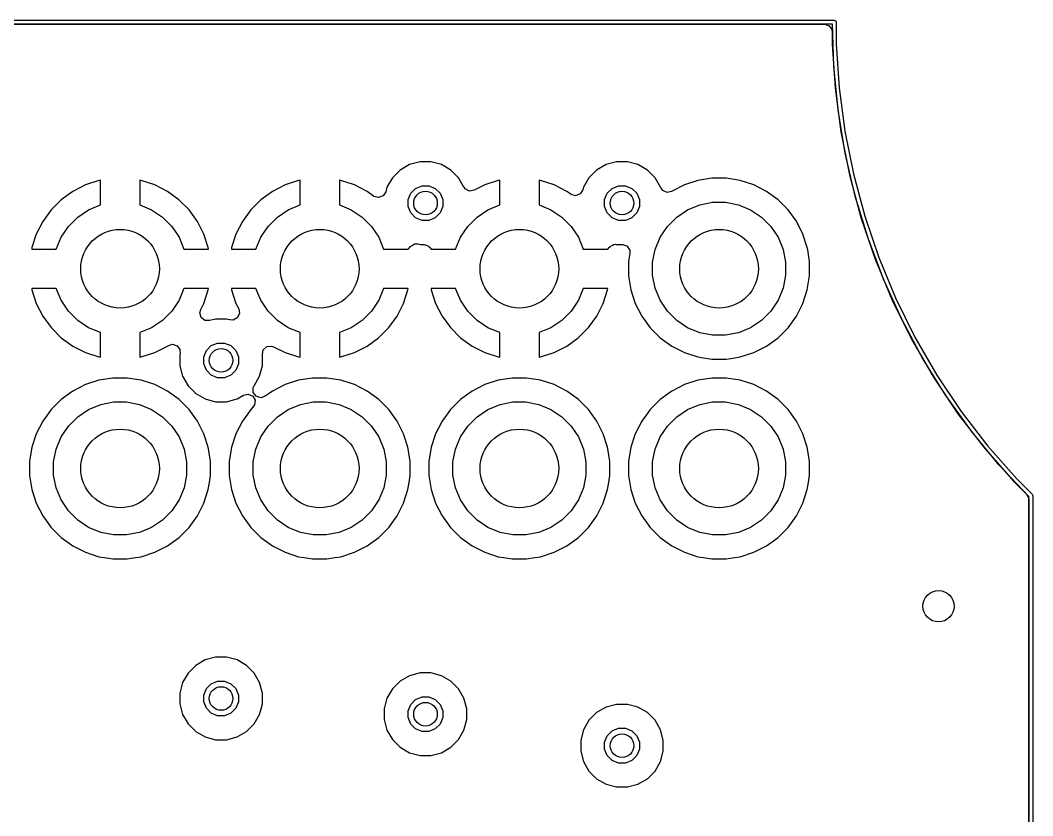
# Model space of a CAD drawing. Extents: x 89 to 178, y -115 to -57.
# Drawn here: x 159.14 to 172.03, y -67.09 to -56.97 of the extents above; entities that cross this region are included whole.
import ezdxf

# ---------------------------------------------------------------- set-up
doc = ezdxf.new("R2010")
doc.units = 0
doc.layers.add('BLACK', color=7, linetype='CONTINUOUS')

msp = doc.modelspace()

# ---------------------------------------------------------------- linework, layer by layer
at = {"layer": 'BLACK', "linetype": 'CONTINUOUS'}
for p, q in [((97.5, -56.975), (169.5, -56.975)), ((169.47582, -57.025), (97.524182, -57.025)), ((139.499, -57.0255), (169.375509, -57.0255)), ((169.375509, -57.0255), (169.4337, -57.044407)), ((169.4337, -57.044407), (169.469664, -57.093907)), ((169.493334, -57.558799), (169.47582, -57.025)), ((169.5, -56.975), (169.506153, -56.976224)), ((169.506153, -56.976224), (169.507725, -56.976224)), ((169.507725, -56.976224), (169.508317, -56.976654)), ((169.508317, -56.976654), (169.509567, -56.976903)), ((169.509567, -56.976903), (169.511976, -56.979312)), ((169.511976, -56.979312), (169.520225, -56.985305)), ((169.520225, -56.985305), (169.52131, -56.988646)), ((169.52131, -56.988646), (169.523097, -56.990433)), ((169.523097, -56.990433), (169.523097, -56.994143)), ((169.523097, -56.994143), (169.525, -57)), ((169.525, -57), (169.52502, -57.278059)), ((169.469664, -57.093907), (169.474509, -57.124493)), ((169.474509, -57.124493), (169.474519, -57.279709)), ((169.474519, -57.279709), (169.511189, -57.837947)), ((169.52502, -57.278059), (169.561473, -57.832981)), ((169.548257, -58.115194), (169.493334, -57.558799)), ((169.511189, -57.837947), (169.584369, -58.392555)), ((169.561473, -57.832981), (169.634221, -58.384321)), ((169.639532, -58.666793), (169.548257, -58.115194)), ((169.584369, -58.392555), (169.584375, -58.392593)), ((169.584375, -58.392593), (169.693748, -58.941193)), ((169.634221, -58.384321), (169.742952, -58.929706)), ((169.766767, -59.211223), (169.639532, -58.666793)), ((164.097164, -58.810314), (163.977335, -58.879497)), ((164.230817, -58.774502), (164.097164, -58.810314)), ((164.369183, -58.774502), (164.230817, -58.774502)), ((164.502836, -58.810314), (164.369183, -58.774502)), ((164.622665, -58.879497), (164.502836, -58.810314)), ((166.597164, -58.810314), (166.477335, -58.879497)), ((166.730817, -58.774502), (166.597164, -58.810314)), ((166.869183, -58.774502), (166.730817, -58.774502)), ((167.002836, -58.810314), (166.869183, -58.774502)), ((167.122665, -58.879497), (167.002836, -58.810314)), ((163.879495, -58.977337), (163.81031, -59.097169)), ((163.977335, -58.879497), (163.879495, -58.977337)), ((164.720505, -58.977337), (164.622665, -58.879497)), ((164.789688, -59.097166), (164.720505, -58.977337)), ((166.379495, -58.977337), (166.31031, -59.097169)), ((166.477335, -58.879497), (166.379495, -58.977337)), ((167.220505, -58.977337), (167.122665, -58.879497)), ((167.289688, -59.097166), (167.220505, -58.977337)), ((167.944451, -58.9845), (167.765593, -59.012828)), ((167.944454, -58.9845), (167.944451, -58.9845)), ((168.125546, -58.9845), (167.944454, -58.9845)), ((168.125549, -58.9845), (168.125546, -58.9845)), ((168.304406, -59.012828), (168.125549, -58.9845)), ((169.693748, -58.941193), (169.838856, -59.481488)), ((169.742952, -58.929706), (169.887199, -59.466791)), ((159.973559, -59.06925), (159.812269, -59.151431)), ((160.145707, -59.013317), (159.973559, -59.06925)), ((160.164999, -59.010261), (160.145707, -59.013317)), ((160.165, -59.010261), (160.164999, -59.010261)), ((160.165, -59.32295), (160.165, -59.010261)), ((160.684292, -59.013317), (160.665, -59.010261)), ((160.665, -59.010261), (160.665, -59.32295)), ((160.85644, -59.06925), (160.684292, -59.013317)), ((161.01773, -59.151431), (160.85644, -59.06925)), ((162.513559, -59.06925), (162.352269, -59.151431)), ((162.685707, -59.013317), (162.513559, -59.06925)), ((162.704999, -59.010261), (162.685707, -59.013317)), ((162.705, -59.010261), (162.704999, -59.010261)), ((162.705, -59.32295), (162.705, -59.010261)), ((163.224292, -59.013317), (163.205, -59.010261)), ((163.205, -59.010261), (163.205, -59.32295)), ((163.39644, -59.06925), (163.224292, -59.013317)), ((163.55773, -59.151431), (163.39644, -59.06925)), ((163.81031, -59.097169), (163.794263, -59.157059)), ((164.112919, -59.174999), (164.174997, -59.112921)), ((164.174997, -59.112921), (164.256105, -59.079325)), ((164.256105, -59.079325), (164.343895, -59.079325)), ((164.343895, -59.079325), (164.425003, -59.112921)), ((164.425003, -59.112921), (164.487081, -59.174999)), ((164.789688, -59.097167), (164.789688, -59.097166)), ((164.790239, -59.098122), (164.789688, -59.097167)), ((164.805972, -59.118625), (164.790239, -59.098122)), ((164.860488, -59.146403), (164.805972, -59.118625)), ((165.053556, -59.069251), (164.92092, -59.136832)), ((165.225707, -59.013317), (165.053556, -59.069251)), ((165.244999, -59.010261), (165.225707, -59.013317)), ((165.245, -59.010261), (165.244999, -59.010261)), ((165.245, -59.32295), (165.245, -59.010261)), ((165.764292, -59.013317), (165.745, -59.010261)), ((165.745, -59.010261), (165.745, -59.32295)), ((165.93644, -59.06925), (165.764292, -59.013317)), ((166.09773, -59.151431), (165.93644, -59.06925)), ((166.31031, -59.097169), (166.300781, -59.132733)), ((166.612919, -59.174999), (166.674997, -59.112921)), ((166.674997, -59.112921), (166.756105, -59.079325)), ((166.756105, -59.079325), (166.843895, -59.079325)), ((166.843895, -59.079325), (166.925003, -59.112921)), ((166.925003, -59.112921), (166.987081, -59.174999)), ((167.289688, -59.097167), (167.289688, -59.097166)), ((167.291924, -59.102566), (167.289688, -59.097167)), ((167.318928, -59.139822), (167.291924, -59.102566)), ((167.593362, -59.068788), (167.42854, -59.15277)), ((167.765593, -59.012828), (167.593362, -59.068788)), ((168.476637, -59.068788), (168.304406, -59.012828)), ((168.637991, -59.151002), (168.476637, -59.068788)), ((159.812265, -59.151433), (159.66583, -59.257824)), ((159.812269, -59.151431), (159.812265, -59.151433)), ((161.017734, -59.151433), (161.01773, -59.151431)), ((161.164169, -59.257824), (161.017734, -59.151433)), ((162.352265, -59.151433), (162.20583, -59.257824)), ((162.352269, -59.151431), (162.352265, -59.151433)), ((163.557734, -59.151433), (163.55773, -59.151431)), ((163.640447, -59.211528), (163.557734, -59.151433)), ((163.644717, -59.214463), (163.640447, -59.211528)), ((163.703818, -59.230299), (163.644717, -59.214463)), ((163.760939, -59.208373), (163.703818, -59.230299)), ((163.794263, -59.157059), (163.760939, -59.208373)), ((164.079323, -59.256107), (164.112919, -59.174999)), ((164.487081, -59.174999), (164.520677, -59.256107)), ((164.92092, -59.136832), (164.860488, -59.146403)), ((166.097734, -59.151433), (166.09773, -59.151431)), ((166.146965, -59.187202), (166.097734, -59.151433)), ((166.151235, -59.190137), (166.146965, -59.187202)), ((166.210335, -59.205973), (166.151235, -59.190137)), ((166.267457, -59.184047), (166.210335, -59.205973)), ((166.300781, -59.132733), (166.267457, -59.184047)), ((166.579323, -59.256107), (166.612919, -59.174999)), ((166.987081, -59.174999), (167.020677, -59.256107)), ((167.375404, -59.163362), (167.318928, -59.139822)), ((167.427612, -59.15095), (167.375404, -59.163362)), ((167.42854, -59.15277), (167.427612, -59.15095)), ((168.637993, -59.151003), (168.637991, -59.151002)), ((168.637994, -59.151004), (168.637993, -59.151003)), ((168.784501, -59.257447), (168.637994, -59.151004)), ((169.929416, -59.746141), (169.766767, -59.211223)), ((159.66583, -59.257824), (159.537824, -59.38583)), ((160.014313, -59.385367), (160.165, -59.32295)), ((160.665, -59.32295), (160.815687, -59.385367)), ((161.292175, -59.38583), (161.164169, -59.257824)), ((162.20583, -59.257824), (162.077824, -59.38583)), ((162.554313, -59.385367), (162.705, -59.32295)), ((163.205, -59.32295), (163.355687, -59.385367)), ((164.079323, -59.343897), (164.079323, -59.256107)), ((164.112919, -59.425005), (164.079323, -59.343897)), ((164.520677, -59.343897), (164.487081, -59.425005)), ((164.520677, -59.256107), (164.520677, -59.343897)), ((165.094313, -59.385367), (165.245, -59.32295)), ((165.745, -59.32295), (165.895687, -59.385367)), ((166.579323, -59.343897), (166.579323, -59.256107)), ((166.612919, -59.425005), (166.579323, -59.343897)), ((167.020677, -59.343897), (166.987081, -59.425005)), ((167.020677, -59.256107), (167.020677, -59.343897)), ((167.634313, -59.385367), (167.788258, -59.321601)), ((167.788258, -59.321601), (167.951685, -59.289093)), ((167.951685, -59.289093), (168.118315, -59.289093)), ((168.118315, -59.289093), (168.281742, -59.321601)), ((168.281742, -59.321601), (168.435687, -59.385367)), ((168.912553, -59.385499), (168.784501, -59.257447)), ((159.537824, -59.38583), (159.431433, -59.532265)), ((159.757941, -59.595766), (159.875766, -59.477941)), ((159.875766, -59.477941), (160.014313, -59.385367)), ((160.815687, -59.385367), (160.954234, -59.477941)), ((160.954234, -59.477941), (161.072059, -59.595766)), ((161.398566, -59.532265), (161.292175, -59.38583)), ((162.077824, -59.38583), (161.971433, -59.532265)), ((162.297941, -59.595766), (162.415766, -59.477941)), ((162.415766, -59.477941), (162.554313, -59.385367)), ((163.355687, -59.385367), (163.494234, -59.477941)), ((163.494234, -59.477941), (163.612059, -59.595766)), ((164.174997, -59.487083), (164.112919, -59.425005)), ((164.256105, -59.520679), (164.174997, -59.487083)), ((164.425003, -59.487083), (164.343895, -59.520679)), ((164.487081, -59.425005), (164.425003, -59.487083)), ((164.837941, -59.595766), (164.955766, -59.477941)), ((164.955766, -59.477941), (165.094313, -59.385367)), ((165.895687, -59.385367), (166.034234, -59.477941)), ((166.034234, -59.477941), (166.152059, -59.595766)), ((166.674997, -59.487083), (166.612919, -59.425005)), ((166.756105, -59.520679), (166.674997, -59.487083)), ((166.925003, -59.487083), (166.843895, -59.520679)), ((166.987081, -59.425005), (166.925003, -59.487083)), ((167.377941, -59.595766), (167.495766, -59.477941)), ((167.495766, -59.477941), (167.634313, -59.385367)), ((168.435687, -59.385367), (168.574234, -59.477941)), ((168.574234, -59.477941), (168.692059, -59.595766)), ((169.018996, -59.532006), (168.912553, -59.385499)), ((169.838856, -59.481488), (170.019065, -60.011099)), ((169.887199, -59.466791), (170.06634, -59.993266)), ((159.431431, -59.532269), (159.34925, -59.693559)), ((159.431433, -59.532265), (159.431431, -59.532269)), ((159.665367, -59.734313), (159.757941, -59.595766)), ((161.072059, -59.595766), (161.164633, -59.734313)), ((161.398568, -59.532269), (161.398566, -59.532265)), ((161.480749, -59.693559), (161.398568, -59.532269)), ((161.971431, -59.532269), (161.88925, -59.693559)), ((161.971433, -59.532265), (161.971431, -59.532269)), ((162.205367, -59.734313), (162.297941, -59.595766)), ((163.612059, -59.595766), (163.704633, -59.734313)), ((164.343895, -59.520679), (164.256105, -59.520679)), ((164.745367, -59.734313), (164.837941, -59.595766)), ((166.152059, -59.595766), (166.244633, -59.734313)), ((166.843895, -59.520679), (166.756105, -59.520679)), ((167.285367, -59.734313), (167.377941, -59.595766)), ((168.692059, -59.595766), (168.784633, -59.734313)), ((169.101211, -59.693361), (169.018996, -59.532006)), ((159.34925, -59.693559), (159.293317, -59.865707)), ((159.602951, -59.885), (159.665367, -59.734313)), ((161.164633, -59.734313), (161.227049, -59.885)), ((161.536682, -59.865707), (161.480749, -59.693559)), ((161.88925, -59.693559), (161.833317, -59.865707)), ((162.142951, -59.885), (162.205367, -59.734313)), ((163.704633, -59.734313), (163.767049, -59.885)), ((164.682951, -59.885), (164.745367, -59.734313)), ((166.244633, -59.734313), (166.307049, -59.885)), ((167.221601, -59.888258), (167.285367, -59.734313)), ((168.784633, -59.734313), (168.848399, -59.888258)), ((169.157171, -59.865591), (169.101211, -59.693361)), ((170.126777, -60.269248), (169.929416, -59.746141)), ((159.293317, -59.865707), (159.290261, -59.884999)), ((159.290261, -59.884999), (159.290261, -59.885)), ((159.290261, -59.885), (159.602951, -59.885)), ((161.227049, -59.885), (161.539739, -59.885)), ((161.539738, -59.884999), (161.536682, -59.865707)), ((161.539739, -59.885), (161.539738, -59.884999)), ((161.833317, -59.865707), (161.830261, -59.884999)), ((161.830261, -59.884999), (161.830261, -59.885)), ((161.830261, -59.885), (162.142951, -59.885)), ((163.767049, -59.885), (164.079739, -59.885)), ((164.079739, -59.885), (164.108658, -59.851139)), ((164.108658, -59.851139), (164.160826, -59.819169)), ((164.160826, -59.819169), (164.193879, -59.816933)), ((164.193879, -59.816933), (164.201832, -59.817735)), ((164.201832, -59.817735), (164.230817, -59.825502)), ((164.230817, -59.825502), (164.27879, -59.825502)), ((164.27879, -59.825502), (164.283745, -59.826002)), ((164.283745, -59.826002), (164.307406, -59.836419)), ((164.307406, -59.836419), (164.331996, -59.844409)), ((164.331996, -59.844409), (164.337854, -59.849825)), ((164.337854, -59.849825), (164.339744, -59.850657)), ((164.339744, -59.850657), (164.3409, -59.85264)), ((164.3409, -59.85264), (164.349085, -59.860207)), ((164.349085, -59.860207), (164.37026, -59.885)), ((164.37026, -59.885), (164.682951, -59.885)), ((166.307049, -59.885), (166.619739, -59.885)), ((166.619739, -59.885), (166.641735, -59.859245)), ((166.641735, -59.859245), (166.652316, -59.85276)), ((166.652316, -59.85276), (166.659723, -59.842802)), ((166.659723, -59.842802), (166.674578, -59.839117)), ((166.674578, -59.839117), (166.693903, -59.827275)), ((166.693903, -59.827275), (166.718121, -59.824545)), ((166.718121, -59.824545), (166.727642, -59.824651)), ((166.727642, -59.824651), (166.730817, -59.825502)), ((166.730817, -59.825502), (166.803832, -59.825502)), ((166.803832, -59.825502), (166.804369, -59.825508)), ((166.804369, -59.825508), (166.83284, -59.835111)), ((166.83284, -59.835111), (166.861455, -59.844409)), ((166.861455, -59.844409), (166.861796, -59.844878)), ((166.861796, -59.844878), (166.862345, -59.845064)), ((166.862345, -59.845064), (166.879715, -59.869541)), ((166.879715, -59.869541), (166.897419, -59.893909)), ((167.189093, -60.051685), (167.221601, -59.888258)), ((168.848399, -59.888258), (168.880907, -60.051685)), ((169.161823, -59.894962), (169.157171, -59.865591)), ((166.901045, -59.939989), (166.8845, -60.04445)), ((166.897419, -59.893909), (166.89747, -59.894562)), ((166.89747, -59.894562), (166.897754, -59.894962)), ((166.897754, -59.894962), (166.897722, -59.897768)), ((166.897722, -59.897768), (166.901045, -59.939989)), ((169.1855, -60.04445), (169.161823, -59.894962)), ((170.019065, -60.011099), (170.019068, -60.011108)), ((170.019068, -60.011108), (170.2336, -60.527759)), ((170.06634, -59.993266), (170.279606, -60.506866)), ((166.8845, -60.04445), (166.8845, -60.225549)), ((167.189093, -60.218315), (167.189093, -60.051685)), ((168.880907, -60.051685), (168.880907, -60.218315)), ((169.1855, -60.044454), (169.1855, -60.04445)), ((169.1855, -60.225546), (169.1855, -60.044454)), ((166.8845, -60.225549), (166.912828, -60.404406)), ((167.221601, -60.381742), (167.189093, -60.218315)), ((168.880907, -60.218315), (168.848399, -60.381742)), ((169.157171, -60.404409), (169.1855, -60.225546)), ((170.358003, -60.778294), (170.126777, -60.269248)), ((159.290261, -60.385), (159.293317, -60.404292)), ((159.602951, -60.385), (159.290261, -60.385)), ((159.293317, -60.404292), (159.34925, -60.57644)), ((159.665367, -60.535687), (159.602951, -60.385)), ((161.227049, -60.385), (161.164633, -60.535687)), ((161.539739, -60.385), (161.227049, -60.385)), ((161.480749, -60.57644), (161.536682, -60.404292)), ((161.536682, -60.404292), (161.539739, -60.385)), ((162.142951, -60.385), (161.830261, -60.385)), ((161.830261, -60.385), (161.833317, -60.404292)), ((161.833317, -60.404292), (161.88925, -60.57644)), ((162.205367, -60.535687), (162.142951, -60.385)), ((163.767049, -60.385), (163.704633, -60.535687)), ((164.079739, -60.385), (163.767049, -60.385)), ((164.020749, -60.57644), (164.076682, -60.404292)), ((164.076682, -60.404292), (164.079739, -60.385)), ((164.370261, -60.385), (164.373317, -60.404292)), ((164.682951, -60.385), (164.370261, -60.385)), ((164.373317, -60.404292), (164.42925, -60.57644)), ((164.745367, -60.535687), (164.682951, -60.385)), ((166.307049, -60.385), (166.244633, -60.535687)), ((166.619739, -60.385), (166.307049, -60.385)), ((166.560749, -60.57644), (166.616682, -60.404292)), ((166.616682, -60.404292), (166.619739, -60.385)), ((166.912828, -60.404406), (166.968788, -60.576637)), ((167.285367, -60.535687), (167.221601, -60.381742)), ((168.848399, -60.381742), (168.784633, -60.535687)), ((169.101211, -60.576639), (169.157171, -60.404409)), ((159.757941, -60.674234), (159.665367, -60.535687)), ((161.164633, -60.535687), (161.072059, -60.674234)), ((162.297941, -60.674234), (162.205367, -60.535687)), ((163.704633, -60.535687), (163.612059, -60.674234)), ((164.837941, -60.674234), (164.745367, -60.535687)), ((166.244633, -60.535687), (166.152059, -60.674234)), ((167.377941, -60.674234), (167.285367, -60.535687)), ((168.784633, -60.535687), (168.692059, -60.674234)), ((170.2336, -60.527759), (170.233602, -60.527763)), ((170.233602, -60.527763), (170.481543, -61.02925)), ((170.279606, -60.506866), (170.526078, -61.005383)), ((159.34925, -60.57644), (159.431431, -60.73773)), ((161.430443, -60.694025), (161.441097, -60.654262)), ((161.441097, -60.654262), (161.480749, -60.57644)), ((161.88925, -60.57644), (161.924159, -60.644952)), ((161.924159, -60.644952), (161.93373, -60.705384)), ((163.938568, -60.73773), (164.020749, -60.57644)), ((164.42925, -60.57644), (164.511431, -60.73773)), ((166.478568, -60.73773), (166.560749, -60.57644)), ((166.968788, -60.576637), (167.051001, -60.73799)), ((169.018996, -60.737994), (169.101211, -60.576639)), ((159.431431, -60.73773), (159.431433, -60.737734)), ((159.431433, -60.737734), (159.537824, -60.884169)), ((159.875766, -60.792059), (159.757941, -60.674234)), ((160.014313, -60.884633), (159.875766, -60.792059)), ((160.954234, -60.792059), (160.815687, -60.884633)), ((161.072059, -60.674234), (160.954234, -60.792059)), ((161.446278, -60.753126), (161.430443, -60.694025)), ((161.493828, -60.791631), (161.446278, -60.753126)), ((161.554929, -60.794833), (161.493828, -60.791631)), ((161.630817, -60.7745), (161.554929, -60.794833)), ((161.769183, -60.7745), (161.630817, -60.7745)), ((161.784846, -60.778696), (161.769183, -60.7745)), ((161.810327, -60.785524), (161.784846, -60.778696)), ((161.851436, -60.787678), (161.810327, -60.785524)), ((161.905953, -60.759901), (161.851436, -60.787678)), ((161.93373, -60.705384), (161.905953, -60.759901)), ((162.415766, -60.792059), (162.297941, -60.674234)), ((162.554313, -60.884633), (162.415766, -60.792059)), ((163.494234, -60.792059), (163.355687, -60.884633)), ((163.612059, -60.674234), (163.494234, -60.792059)), ((163.832175, -60.884169), (163.938566, -60.737734)), ((163.938566, -60.737734), (163.938568, -60.73773)), ((164.511431, -60.73773), (164.511433, -60.737734)), ((164.511433, -60.737734), (164.617824, -60.884169)), ((164.955766, -60.792059), (164.837941, -60.674234)), ((165.094313, -60.884633), (164.955766, -60.792059)), ((166.034234, -60.792059), (165.895687, -60.884633)), ((166.152059, -60.674234), (166.034234, -60.792059)), ((166.372175, -60.884169), (166.478566, -60.737734)), ((166.478566, -60.737734), (166.478568, -60.73773)), ((167.051001, -60.73799), (167.051004, -60.737994)), ((167.051004, -60.737994), (167.157447, -60.884501)), ((167.495766, -60.792059), (167.377941, -60.674234)), ((167.634313, -60.884633), (167.495766, -60.792059)), ((168.574234, -60.792059), (168.435687, -60.884633)), ((168.692059, -60.674234), (168.574234, -60.792059)), ((168.912553, -60.884501), (169.018996, -60.737994)), ((170.622098, -61.271088), (170.358003, -60.778294)), ((159.537824, -60.884169), (159.66583, -61.012175)), ((160.165, -60.947049), (160.014313, -60.884633)), ((160.815687, -60.884633), (160.665, -60.947049)), ((162.705, -60.947049), (162.554313, -60.884633)), ((163.355687, -60.884633), (163.205, -60.947049)), ((163.704169, -61.012175), (163.832175, -60.884169)), ((164.617824, -60.884169), (164.74583, -61.012175)), ((165.245, -60.947049), (165.094313, -60.884633)), ((165.895687, -60.884633), (165.745, -60.947049)), ((166.244169, -61.012175), (166.372175, -60.884169)), ((167.157447, -60.884501), (167.285499, -61.012553)), ((167.788258, -60.948399), (167.634313, -60.884633)), ((168.435687, -60.884633), (168.281742, -60.948399)), ((168.784501, -61.012553), (168.912553, -60.884501)), ((159.66583, -61.012175), (159.812265, -61.118566)), ((160.165, -61.259737), (160.165, -60.947049)), ((160.665, -60.947049), (160.665, -61.259737)), ((162.705, -61.259737), (162.705, -60.947049)), ((163.205, -60.947049), (163.205, -61.259737)), ((163.557734, -61.118566), (163.704169, -61.012175)), ((164.74583, -61.012175), (164.892265, -61.118566)), ((165.245, -61.259737), (165.245, -60.947049)), ((165.745, -60.947049), (165.745, -61.259737)), ((166.097734, -61.118566), (166.244169, -61.012175)), ((167.285499, -61.012553), (167.432006, -61.118996)), ((167.951685, -60.980907), (167.788258, -60.948399)), ((168.118315, -60.980907), (167.951685, -60.980907)), ((168.281742, -60.948399), (168.118315, -60.980907)), ((168.637994, -61.118996), (168.784501, -61.012553)), ((170.481543, -61.02925), (170.761823, -61.513406)), ((170.526078, -61.005383), (170.804698, -61.486672)), ((159.812265, -61.118566), (159.812269, -61.118568)), ((159.812269, -61.118568), (159.973559, -61.200749)), ((160.85644, -61.200749), (161.01773, -61.118568)), ((161.01773, -61.118568), (161.023563, -61.11433)), ((161.023563, -61.11433), (161.081753, -61.095418)), ((161.081753, -61.095418), (161.139945, -61.114321)), ((161.139945, -61.114321), (161.175912, -61.163818)), ((161.175912, -61.163818), (161.177388, -61.220036)), ((161.479323, -61.256105), (161.512919, -61.174997)), ((161.512919, -61.174997), (161.574997, -61.112919)), ((161.574997, -61.112919), (161.656105, -61.079323)), ((161.656105, -61.079323), (161.743895, -61.079323)), ((161.743895, -61.079323), (161.825003, -61.112919)), ((161.825003, -61.112919), (161.887081, -61.174997)), ((161.887081, -61.174997), (161.920677, -61.256105)), ((162.225752, -61.224328), (162.236254, -61.16766)), ((162.236254, -61.16766), (162.280635, -61.125541)), ((162.280635, -61.125541), (162.341297, -61.117553)), ((162.341297, -61.117553), (162.368203, -61.126686)), ((162.368203, -61.126686), (162.513559, -61.200749)), ((163.39644, -61.200749), (163.55773, -61.118568)), ((163.55773, -61.118568), (163.557734, -61.118566)), ((164.892265, -61.118566), (164.892269, -61.118568)), ((164.892269, -61.118568), (165.053559, -61.200749)), ((165.93644, -61.200749), (166.09773, -61.118568)), ((166.09773, -61.118568), (166.097734, -61.118566)), ((167.432006, -61.118996), (167.593361, -61.201211)), ((168.476639, -61.201211), (168.637994, -61.118996)), ((159.973559, -61.200749), (160.145705, -61.256682)), ((160.145705, -61.256682), (160.165, -61.259737)), ((160.665, -61.259737), (160.684294, -61.256682)), ((160.684294, -61.256682), (160.85644, -61.200749)), ((161.177388, -61.220036), (161.1745, -61.230814)), ((161.1745, -61.230814), (161.1745, -61.230817)), ((161.1745, -61.230817), (161.1745, -61.369183)), ((161.479323, -61.343895), (161.479323, -61.256105)), ((161.920677, -61.256105), (161.920677, -61.343895)), ((162.225105, -61.227821), (162.2255, -61.225689)), ((162.225499, -61.230814), (162.225105, -61.227821)), ((162.2255, -61.230817), (162.225499, -61.230814)), ((162.2255, -61.225689), (162.2255, -61.224328)), ((162.2255, -61.224328), (162.225752, -61.224328)), ((162.2255, -61.369183), (162.2255, -61.230817)), ((162.513559, -61.200749), (162.685705, -61.256682)), ((162.685705, -61.256682), (162.705, -61.259737)), ((163.205, -61.259737), (163.224294, -61.256682)), ((163.224294, -61.256682), (163.39644, -61.200749)), ((165.053559, -61.200749), (165.225705, -61.256682)), ((165.225705, -61.256682), (165.245, -61.259737)), ((165.745, -61.259737), (165.764294, -61.256682)), ((165.764294, -61.256682), (165.93644, -61.200749)), ((167.593361, -61.201211), (167.765591, -61.257171)), ((167.765591, -61.257171), (167.837136, -61.268502)), ((167.837136, -61.268502), (167.944451, -61.2855)), ((167.944451, -61.2855), (167.944454, -61.2855)), ((167.944454, -61.2855), (168.125549, -61.2855)), ((168.125549, -61.2855), (168.214977, -61.271335)), ((168.214977, -61.271335), (168.304409, -61.257171)), ((168.304409, -61.257171), (168.476639, -61.201211)), ((170.917928, -61.745511), (170.622098, -61.271088)), ((161.1745, -61.369183), (161.210312, -61.502836)), ((161.512919, -61.425003), (161.479323, -61.343895)), ((161.574997, -61.487081), (161.512919, -61.425003)), ((161.887081, -61.425003), (161.825003, -61.487081)), ((161.920677, -61.343895), (161.887081, -61.425003)), ((162.189688, -61.502836), (162.2255, -61.369183)), ((160.145593, -61.552828), (159.973362, -61.608788)), ((160.324451, -61.5245), (160.145593, -61.552828)), ((160.324454, -61.5245), (160.324451, -61.5245)), ((160.505546, -61.5245), (160.324454, -61.5245)), ((160.505549, -61.5245), (160.505546, -61.5245)), ((160.684406, -61.552828), (160.505549, -61.5245)), ((160.856637, -61.608788), (160.684406, -61.552828)), ((161.210312, -61.502836), (161.279495, -61.622665)), ((161.656105, -61.520677), (161.574997, -61.487081)), ((161.743895, -61.520677), (161.656105, -61.520677)), ((161.825003, -61.487081), (161.743895, -61.520677)), ((162.120505, -61.622665), (162.189688, -61.502836)), ((162.685593, -61.552828), (162.513362, -61.608788)), ((162.864451, -61.5245), (162.685593, -61.552828)), ((162.864454, -61.5245), (162.864451, -61.5245)), ((163.045546, -61.5245), (162.864454, -61.5245)), ((163.045549, -61.5245), (163.045546, -61.5245)), ((163.224406, -61.552828), (163.045549, -61.5245)), ((163.396637, -61.608788), (163.224406, -61.552828)), ((165.225593, -61.552828), (165.053362, -61.608788)), ((165.404451, -61.5245), (165.225593, -61.552828)), ((165.404454, -61.5245), (165.404451, -61.5245)), ((165.585546, -61.5245), (165.404454, -61.5245)), ((165.585549, -61.5245), (165.585546, -61.5245)), ((165.764406, -61.552828), (165.585549, -61.5245)), ((165.936637, -61.608788), (165.764406, -61.552828)), ((167.765593, -61.552828), (167.593362, -61.608788)), ((167.944451, -61.5245), (167.765593, -61.552828)), ((167.944454, -61.5245), (167.944451, -61.5245)), ((168.125546, -61.5245), (167.944454, -61.5245)), ((168.125549, -61.5245), (168.125546, -61.5245)), ((168.304406, -61.552828), (168.125549, -61.5245)), ((168.476637, -61.608788), (168.304406, -61.552828)), ((170.761823, -61.513406), (171.073235, -61.97815)), ((170.804698, -61.486672), (171.114265, -61.948662)), ((159.812008, -61.691002), (159.771401, -61.720505)), ((159.973362, -61.608788), (159.812008, -61.691002)), ((161.017991, -61.691002), (160.856637, -61.608788)), ((161.017993, -61.691003), (161.017991, -61.691002)), ((161.017994, -61.691004), (161.017993, -61.691003)), ((161.164501, -61.797447), (161.017994, -61.691004)), ((161.279495, -61.622665), (161.377335, -61.720505)), ((162.109726, -61.645659), (162.118145, -61.626752)), ((162.109726, -61.706844), (162.109726, -61.645659)), ((162.118145, -61.626752), (162.120505, -61.622665)), ((162.352008, -61.691002), (162.311401, -61.720505)), ((162.513362, -61.608788), (162.352008, -61.691002)), ((163.557991, -61.691002), (163.396637, -61.608788)), ((163.557993, -61.691003), (163.557991, -61.691002)), ((163.557994, -61.691004), (163.557993, -61.691003)), ((163.704501, -61.797447), (163.557994, -61.691004)), ((164.892008, -61.691002), (164.851401, -61.720505)), ((165.053362, -61.608788), (164.892008, -61.691002)), ((166.097991, -61.691002), (165.936637, -61.608788)), ((166.097993, -61.691003), (166.097991, -61.691002)), ((166.097994, -61.691004), (166.097993, -61.691003)), ((166.244501, -61.797447), (166.097994, -61.691004)), ((167.432008, -61.691002), (167.391401, -61.720505)), ((167.593362, -61.608788), (167.432008, -61.691002)), ((168.637991, -61.691002), (168.476637, -61.608788)), ((168.637993, -61.691003), (168.637991, -61.691002)), ((168.637994, -61.691004), (168.637993, -61.691003)), ((168.784501, -61.797447), (168.637994, -61.691004)), ((159.665499, -61.797447), (159.537447, -61.925499)), ((159.771401, -61.720505), (159.665499, -61.797447)), ((161.292553, -61.925499), (161.164501, -61.797447)), ((161.377335, -61.720505), (161.497164, -61.789688)), ((161.497164, -61.789688), (161.630817, -61.8255)), ((161.769183, -61.8255), (161.902836, -61.789688)), ((161.902836, -61.789688), (161.986071, -61.741632)), ((161.986071, -61.741632), (162.045917, -61.728911)), ((162.045917, -61.728911), (162.101812, -61.753797)), ((162.101812, -61.753797), (162.132405, -61.806785)), ((162.14569, -61.756345), (162.109726, -61.706844)), ((162.132405, -61.806785), (162.12601, -61.867635)), ((162.203881, -61.775252), (162.14569, -61.756345)), ((162.26207, -61.756345), (162.203881, -61.775252)), ((162.311401, -61.720505), (162.26207, -61.756345)), ((163.832553, -61.925499), (163.704501, -61.797447)), ((164.745499, -61.797447), (164.617447, -61.925499)), ((164.851401, -61.720505), (164.745499, -61.797447)), ((166.372553, -61.925499), (166.244501, -61.797447)), ((167.285499, -61.797447), (167.157447, -61.925499)), ((167.391401, -61.720505), (167.285499, -61.797447)), ((168.912553, -61.925499), (168.784501, -61.797447)), ((171.244218, -62.199523), (170.917928, -61.745511)), ((159.537447, -61.925499), (159.5071, -61.967268)), ((159.875766, -62.017941), (160.014313, -61.925367)), ((160.014313, -61.925367), (160.168258, -61.861601)), ((160.168258, -61.861601), (160.331685, -61.829093)), ((160.331685, -61.829093), (160.498315, -61.829093)), ((160.498315, -61.829093), (160.661742, -61.861601)), ((160.661742, -61.861601), (160.815687, -61.925367)), ((160.815687, -61.925367), (160.954234, -62.017941)), ((161.398996, -62.072006), (161.292553, -61.925499)), ((161.630817, -61.8255), (161.630819, -61.8255)), ((161.630819, -61.8255), (161.769181, -61.8255)), ((161.769181, -61.8255), (161.769183, -61.8255)), ((162.077447, -61.925499), (162.0471, -61.967268)), ((162.077448, -61.925497), (162.077447, -61.925499)), ((162.077451, -61.925494), (162.077448, -61.925497)), ((162.105574, -61.897371), (162.077451, -61.925494)), ((162.12601, -61.867635), (162.105574, -61.897371)), ((162.415766, -62.017941), (162.554313, -61.925367)), ((162.554313, -61.925367), (162.708258, -61.861601)), ((162.708258, -61.861601), (162.871685, -61.829093)), ((162.871685, -61.829093), (163.038315, -61.829093)), ((163.038315, -61.829093), (163.201742, -61.861601)), ((163.201742, -61.861601), (163.355687, -61.925367)), ((163.355687, -61.925367), (163.494234, -62.017941)), ((163.938996, -62.072006), (163.832553, -61.925499)), ((164.617447, -61.925499), (164.5871, -61.967268)), ((164.955766, -62.017941), (165.094313, -61.925367)), ((165.094313, -61.925367), (165.248258, -61.861601)), ((165.248258, -61.861601), (165.411685, -61.829093)), ((165.411685, -61.829093), (165.578315, -61.829093)), ((165.578315, -61.829093), (165.741742, -61.861601)), ((165.741742, -61.861601), (165.895687, -61.925367)), ((165.895687, -61.925367), (166.034234, -62.017941)), ((166.478996, -62.072006), (166.372553, -61.925499)), ((167.157447, -61.925499), (167.1271, -61.967268)), ((167.495766, -62.017941), (167.634313, -61.925367)), ((167.634313, -61.925367), (167.788258, -61.861601)), ((167.788258, -61.861601), (167.951685, -61.829093)), ((167.951685, -61.829093), (168.118315, -61.829093)), ((168.118315, -61.829093), (168.281742, -61.861601)), ((168.281742, -61.861601), (168.435687, -61.925367)), ((168.435687, -61.925367), (168.574234, -62.017941)), ((169.018996, -62.072006), (168.912553, -61.925499)), ((171.114265, -61.948662), (171.45345, -62.389368)), ((159.431002, -62.072008), (159.348788, -62.233362)), ((159.5071, -61.967268), (159.431002, -62.072008)), ((159.757941, -62.135766), (159.875766, -62.017941)), ((160.954234, -62.017941), (161.072059, -62.135766)), ((161.481211, -62.233361), (161.398996, -62.072006)), ((161.971002, -62.072008), (161.888788, -62.233362)), ((162.0471, -61.967268), (161.971002, -62.072008)), ((162.297941, -62.135766), (162.415766, -62.017941)), ((163.494234, -62.017941), (163.612059, -62.135766)), ((164.021211, -62.233361), (163.938996, -62.072006)), ((164.511002, -62.072008), (164.428788, -62.233362)), ((164.5871, -61.967268), (164.511002, -62.072008)), ((164.837941, -62.135766), (164.955766, -62.017941)), ((166.034234, -62.017941), (166.152059, -62.135766)), ((166.561211, -62.233361), (166.478996, -62.072006)), ((167.051002, -62.072008), (166.968788, -62.233362)), ((167.1271, -61.967268), (167.051002, -62.072008)), ((167.377941, -62.135766), (167.495766, -62.017941)), ((168.574234, -62.017941), (168.692059, -62.135766)), ((169.101211, -62.233361), (169.018996, -62.072006)), ((171.073235, -61.97815), (171.414441, -62.421481)), ((159.665367, -62.274313), (159.757941, -62.135766)), ((161.072059, -62.135766), (161.164633, -62.274313)), ((162.205367, -62.274313), (162.297941, -62.135766)), ((163.612059, -62.135766), (163.704633, -62.274313)), ((164.745367, -62.274313), (164.837941, -62.135766)), ((166.152059, -62.135766), (166.244633, -62.274313)), ((167.285367, -62.274313), (167.377941, -62.135766)), ((168.692059, -62.135766), (168.784633, -62.274313)), ((171.599567, -62.631171), (171.244218, -62.199523)), ((159.348788, -62.233362), (159.292828, -62.405593)), ((159.601601, -62.428258), (159.665367, -62.274313)), ((161.164633, -62.274313), (161.228399, -62.428258)), ((161.537171, -62.405591), (161.481211, -62.233361)), ((161.888788, -62.233362), (161.832828, -62.405593)), ((162.141601, -62.428258), (162.205367, -62.274313)), ((163.704633, -62.274313), (163.768399, -62.428258)), ((164.077171, -62.405591), (164.021211, -62.233361)), ((164.428788, -62.233362), (164.372828, -62.405593)), ((164.681601, -62.428258), (164.745367, -62.274313)), ((166.244633, -62.274313), (166.308399, -62.428258)), ((166.617171, -62.405591), (166.561211, -62.233361)), ((166.968788, -62.233362), (166.912828, -62.405593)), ((167.221601, -62.428258), (167.285367, -62.274313)), ((168.784633, -62.274313), (168.848399, -62.428258)), ((169.157171, -62.405591), (169.101211, -62.233361)), ((159.292828, -62.405593), (159.2645, -62.58445)), ((159.569093, -62.591685), (159.601601, -62.428258)), ((161.228399, -62.428258), (161.260907, -62.591685)), ((161.540245, -62.424999), (161.537171, -62.405591)), ((161.5655, -62.58445), (161.540245, -62.424999)), ((161.832828, -62.405593), (161.8045, -62.58445)), ((162.109093, -62.591685), (162.141601, -62.428258)), ((163.768399, -62.428258), (163.800907, -62.591685)), ((164.080245, -62.424999), (164.077171, -62.405591)), ((164.1055, -62.58445), (164.080245, -62.424999)), ((164.372828, -62.405593), (164.3445, -62.58445)), ((164.649093, -62.591685), (164.681601, -62.428258)), ((166.308399, -62.428258), (166.340907, -62.591685)), ((166.620245, -62.424999), (166.617171, -62.405591)), ((166.6455, -62.58445), (166.620245, -62.424999)), ((166.912828, -62.405593), (166.8845, -62.58445)), ((167.189093, -62.591685), (167.221601, -62.428258)), ((168.848399, -62.428258), (168.880907, -62.591685)), ((169.160245, -62.424999), (169.157171, -62.405591)), ((169.1855, -62.58445), (169.160245, -62.424999)), ((171.414441, -62.421481), (171.783973, -62.841494)), ((171.45345, -62.389368), (171.820793, -62.806892)), ((159.2645, -62.58445), (159.2645, -62.765549)), ((159.569093, -62.758315), (159.569093, -62.591685)), ((161.260907, -62.591685), (161.260907, -62.758315)), ((161.5655, -62.765549), (161.5655, -62.58445)), ((161.8045, -62.58445), (161.8045, -62.765549)), ((162.109093, -62.758315), (162.109093, -62.591685)), ((163.800907, -62.591685), (163.800907, -62.758315)), ((164.1055, -62.765549), (164.1055, -62.58445)), ((164.3445, -62.58445), (164.3445, -62.765549)), ((164.649093, -62.758315), (164.649093, -62.591685)), ((166.340907, -62.591685), (166.340907, -62.758315)), ((166.6455, -62.765549), (166.6455, -62.58445)), ((166.8845, -62.58445), (166.8845, -62.765549)), ((167.189093, -62.758315), (167.189093, -62.591685)), ((168.880907, -62.591685), (168.880907, -62.758315)), ((169.1855, -62.765549), (169.1855, -62.58445)), ((171.975091, -63.030772), (171.599567, -62.631171)), ((159.2645, -62.765549), (159.292828, -62.944406)), ((159.601601, -62.921742), (159.569093, -62.758315)), ((161.260907, -62.758315), (161.228399, -62.921742)), ((161.551335, -62.854977), (161.5655, -62.765549)), ((161.8045, -62.765549), (161.832828, -62.944406)), ((162.141601, -62.921742), (162.109093, -62.758315)), ((163.800907, -62.758315), (163.768399, -62.921742)), ((164.091335, -62.854977), (164.1055, -62.765549)), ((164.3445, -62.765549), (164.372828, -62.944406)), ((164.681601, -62.921742), (164.649093, -62.758315)), ((166.340907, -62.758315), (166.308399, -62.921742)), ((166.631335, -62.854977), (166.6455, -62.765549)), ((166.8845, -62.765549), (166.912828, -62.944406)), ((167.221601, -62.921742), (167.189093, -62.758315)), ((168.880907, -62.758315), (168.848399, -62.921742)), ((169.171335, -62.854977), (169.1855, -62.765549)), ((171.783973, -62.841494), (171.924956, -62.982007)), ((171.820793, -62.806892), (172.017739, -63.00318)), ((159.292828, -62.944406), (159.348788, -63.116637)), ((159.665367, -63.075687), (159.601601, -62.921742)), ((161.228399, -62.921742), (161.164633, -63.075687)), ((161.481211, -63.116639), (161.537171, -62.944409)), ((161.537171, -62.944409), (161.551335, -62.854977)), ((161.832828, -62.944406), (161.888788, -63.116637)), ((162.205367, -63.075687), (162.141601, -62.921742)), ((163.768399, -62.921742), (163.704633, -63.075687)), ((164.021211, -63.116639), (164.077171, -62.944409)), ((164.077171, -62.944409), (164.091335, -62.854977)), ((164.372828, -62.944406), (164.428788, -63.116637)), ((164.745367, -63.075687), (164.681601, -62.921742)), ((166.308399, -62.921742), (166.244633, -63.075687)), ((166.561211, -63.116639), (166.617171, -62.944409)), ((166.617171, -62.944409), (166.631335, -62.854977)), ((166.912828, -62.944406), (166.968788, -63.116637)), ((167.285367, -63.075687), (167.221601, -62.921742)), ((168.848399, -62.921742), (168.784633, -63.075687)), ((169.101211, -63.116639), (169.157171, -62.944409)), ((169.157171, -62.944409), (169.171335, -62.854977)), ((171.924956, -62.982007), (171.945476, -63.002458)), ((159.757941, -63.214234), (159.665367, -63.075687)), ((161.164633, -63.075687), (161.072059, -63.214234)), ((162.297941, -63.214234), (162.205367, -63.075687)), ((163.704633, -63.075687), (163.612059, -63.214234)), ((164.837941, -63.214234), (164.745367, -63.075687)), ((166.244633, -63.075687), (166.152059, -63.214234)), ((167.377941, -63.214234), (167.285367, -63.075687)), ((168.784633, -63.075687), (168.692059, -63.214234)), ((171.945476, -63.002458), (171.973345, -63.056929)), ((171.973345, -63.056929), (171.97459, -63.072579)), ((171.97459, -63.072579), (171.974507, -88.077494)), ((171.975, -90.3), (171.975091, -63.030772)), ((172.017739, -63.00318), (172.017739, -63.003181)), ((172.017739, -63.003181), (172.020559, -63.008692)), ((172.020559, -63.008692), (172.023189, -63.011322)), ((172.023189, -63.011322), (172.024005, -63.015427)), ((172.024005, -63.015427), (172.024777, -63.016935)), ((172.024777, -63.016935), (172.024569, -63.018261)), ((172.024569, -63.018261), (172.025092, -63.020889)), ((172.025092, -63.020889), (172.025, -90.275)), ((159.348788, -63.116637), (159.430871, -63.277734)), ((159.875766, -63.332059), (159.757941, -63.214234)), ((161.072059, -63.214234), (160.954234, -63.332059)), ((161.398996, -63.277994), (161.481211, -63.116639)), ((161.888788, -63.116637), (161.970871, -63.277734)), ((162.415766, -63.332059), (162.297941, -63.214234)), ((163.612059, -63.214234), (163.494234, -63.332059)), ((163.938996, -63.277994), (164.021211, -63.116639)), ((164.428788, -63.116637), (164.510871, -63.277734)), ((164.955766, -63.332059), (164.837941, -63.214234)), ((166.152059, -63.214234), (166.034234, -63.332059)), ((166.478996, -63.277994), (166.561211, -63.116639)), ((166.968788, -63.116637), (167.050871, -63.277734)), ((167.495766, -63.332059), (167.377941, -63.214234)), ((168.692059, -63.214234), (168.574234, -63.332059)), ((169.018996, -63.277994), (169.101211, -63.116639)), ((159.430871, -63.277734), (159.431004, -63.277994)), ((159.431004, -63.277994), (159.537447, -63.424501)), ((160.014313, -63.424633), (159.875766, -63.332059)), ((160.954234, -63.332059), (160.815687, -63.424633)), ((161.292553, -63.424501), (161.398996, -63.277994)), ((161.970871, -63.277734), (161.971004, -63.277994)), ((161.971004, -63.277994), (162.077447, -63.424501)), ((162.554313, -63.424633), (162.415766, -63.332059)), ((163.494234, -63.332059), (163.355687, -63.424633)), ((163.832553, -63.424501), (163.938996, -63.277994)), ((164.510871, -63.277734), (164.511004, -63.277994)), ((164.511004, -63.277994), (164.617447, -63.424501)), ((165.094313, -63.424633), (164.955766, -63.332059)), ((166.034234, -63.332059), (165.895687, -63.424633)), ((166.372553, -63.424501), (166.478996, -63.277994)), ((167.050871, -63.277734), (167.051004, -63.277994)), ((167.051004, -63.277994), (167.157447, -63.424501)), ((167.634313, -63.424633), (167.495766, -63.332059)), ((168.574234, -63.332059), (168.435687, -63.424633)), ((168.912553, -63.424501), (169.018996, -63.277994)), ((159.537447, -63.424501), (159.665499, -63.552553)), ((160.168258, -63.488399), (160.014313, -63.424633)), ((160.331685, -63.520907), (160.168258, -63.488399)), ((160.661742, -63.488399), (160.498315, -63.520907)), ((160.815687, -63.424633), (160.661742, -63.488399)), ((161.164501, -63.552553), (161.292553, -63.424501)), ((162.077447, -63.424501), (162.205499, -63.552553)), ((162.708258, -63.488399), (162.554313, -63.424633)), ((162.871685, -63.520907), (162.708258, -63.488399)), ((163.201742, -63.488399), (163.038315, -63.520907)), ((163.355687, -63.424633), (163.201742, -63.488399)), ((163.704501, -63.552553), (163.832553, -63.424501)), ((164.617447, -63.424501), (164.745499, -63.552553)), ((165.248258, -63.488399), (165.094313, -63.424633)), ((165.411685, -63.520907), (165.248258, -63.488399)), ((165.741742, -63.488399), (165.578315, -63.520907)), ((165.895687, -63.424633), (165.741742, -63.488399)), ((166.244501, -63.552553), (166.372553, -63.424501)), ((167.157447, -63.424501), (167.285499, -63.552553)), ((167.788258, -63.488399), (167.634313, -63.424633)), ((167.951685, -63.520907), (167.788258, -63.488399)), ((168.281742, -63.488399), (168.118315, -63.520907)), ((168.435687, -63.424633), (168.281742, -63.488399)), ((168.784501, -63.552553), (168.912553, -63.424501)), ((159.665499, -63.552553), (159.812006, -63.658996)), ((160.498315, -63.520907), (160.331685, -63.520907)), ((161.017994, -63.658996), (161.164501, -63.552553)), ((162.205499, -63.552553), (162.352006, -63.658996)), ((163.038315, -63.520907), (162.871685, -63.520907)), ((163.557994, -63.658996), (163.704501, -63.552553)), ((164.745499, -63.552553), (164.892006, -63.658996)), ((165.578315, -63.520907), (165.411685, -63.520907)), ((166.097994, -63.658996), (166.244501, -63.552553)), ((167.285499, -63.552553), (167.432006, -63.658996)), ((168.118315, -63.520907), (167.951685, -63.520907)), ((168.637994, -63.658996), (168.784501, -63.552553)), ((159.812006, -63.658996), (159.973361, -63.741211)), ((159.973361, -63.741211), (160.145591, -63.797171)), ((160.684409, -63.797171), (160.856639, -63.741211)), ((160.856639, -63.741211), (161.017994, -63.658996)), ((162.352006, -63.658996), (162.513361, -63.741211)), ((162.513361, -63.741211), (162.685591, -63.797171)), ((163.224409, -63.797171), (163.396639, -63.741211)), ((163.396639, -63.741211), (163.557994, -63.658996)), ((164.892006, -63.658996), (165.053361, -63.741211)), ((165.053361, -63.741211), (165.225591, -63.797171)), ((165.764409, -63.797171), (165.936639, -63.741211)), ((165.936639, -63.741211), (166.097994, -63.658996)), ((167.432006, -63.658996), (167.593361, -63.741211)), ((167.593361, -63.741211), (167.765591, -63.797171)), ((168.304409, -63.797171), (168.476639, -63.741211)), ((168.476639, -63.741211), (168.637994, -63.658996)), ((160.145591, -63.797171), (160.217136, -63.808502)), ((160.217136, -63.808502), (160.324451, -63.8255)), ((160.324451, -63.8255), (160.324454, -63.8255)), ((160.324454, -63.8255), (160.505549, -63.8255)), ((160.505549, -63.8255), (160.611497, -63.808719)), ((160.611497, -63.808719), (160.684409, -63.797171)), ((162.685591, -63.797171), (162.757136, -63.808502)), ((162.757136, -63.808502), (162.864451, -63.8255)), ((162.864451, -63.8255), (162.864454, -63.8255)), ((162.864454, -63.8255), (163.045549, -63.8255)), ((163.045549, -63.8255), (163.151497, -63.808719)), ((163.151497, -63.808719), (163.224409, -63.797171)), ((165.225591, -63.797171), (165.297136, -63.808502)), ((165.297136, -63.808502), (165.404451, -63.8255)), ((165.404451, -63.8255), (165.404454, -63.8255)), ((165.404454, -63.8255), (165.585549, -63.8255)), ((165.585549, -63.8255), (165.691497, -63.808719)), ((165.691497, -63.808719), (165.764409, -63.797171)), ((167.765591, -63.797171), (167.837136, -63.808502)), ((167.837136, -63.808502), (167.944451, -63.8255)), ((167.944451, -63.8255), (167.944454, -63.8255)), ((167.944454, -63.8255), (168.125549, -63.8255)), ((168.125549, -63.8255), (168.231497, -63.808719)), ((168.231497, -63.808719), (168.304409, -63.797171)), ((161.497164, -65.110312), (161.377335, -65.179495)), ((161.630817, -65.0745), (161.497164, -65.110312)), ((161.769183, -65.0745), (161.630817, -65.0745)), ((161.902836, -65.110312), (161.769183, -65.0745)), ((162.022665, -65.179495), (161.902836, -65.110312)), ((161.279495, -65.277335), (161.210312, -65.397164)), ((161.377335, -65.179495), (161.279495, -65.277335)), ((162.120505, -65.277335), (162.022665, -65.179495)), ((162.189688, -65.397164), (162.120505, -65.277335)), ((164.230817, -65.2745), (164.097164, -65.310312)), ((164.369183, -65.2745), (164.230817, -65.2745)), ((164.502836, -65.310312), (164.369183, -65.2745)), ((161.210312, -65.397164), (161.1745, -65.530817)), ((161.512919, -65.474997), (161.574997, -65.412919)), ((161.574997, -65.412919), (161.656105, -65.379323)), ((161.656105, -65.379323), (161.743895, -65.379323)), ((161.743895, -65.379323), (161.825003, -65.412919)), ((161.825003, -65.412919), (161.887081, -65.474997)), ((162.2255, -65.530817), (162.189688, -65.397164)), ((163.977335, -65.379495), (163.879495, -65.477335)), ((164.097164, -65.310312), (163.977335, -65.379495)), ((164.622665, -65.379495), (164.502836, -65.310312)), ((164.720505, -65.477335), (164.622665, -65.379495)), ((161.1745, -65.530817), (161.1745, -65.669183)), ((161.479323, -65.556105), (161.512919, -65.474997)), ((161.479323, -65.643895), (161.479323, -65.556105)), ((161.887081, -65.474997), (161.920677, -65.556105)), ((161.920677, -65.556105), (161.920677, -65.643895)), ((162.2255, -65.669183), (162.2255, -65.530817)), ((163.879495, -65.477335), (163.810312, -65.597164)), ((164.789688, -65.597164), (164.720505, -65.477335)), ((161.1745, -65.669183), (161.210312, -65.802836)), ((161.512919, -65.725003), (161.479323, -65.643895)), ((161.920677, -65.643895), (161.887081, -65.725003)), ((162.208985, -65.730817), (162.2255, -65.669183)), ((163.810312, -65.597164), (163.7745, -65.730817)), ((164.079323, -65.756105), (164.112919, -65.674997)), ((164.112919, -65.674997), (164.174997, -65.612919)), ((164.174997, -65.612919), (164.256105, -65.579323)), ((164.256105, -65.579323), (164.343895, -65.579323)), ((164.343895, -65.579323), (164.425003, -65.612919)), ((164.425003, -65.612919), (164.487081, -65.674997)), ((164.487081, -65.674997), (164.520677, -65.756105)), ((164.8255, -65.730817), (164.789688, -65.597164)), ((166.730817, -65.6745), (166.597164, -65.710312)), ((166.869183, -65.6745), (166.730817, -65.6745)), ((167.002836, -65.710312), (166.869183, -65.6745)), ((161.210312, -65.802836), (161.279495, -65.922665)), ((161.574997, -65.787081), (161.512919, -65.725003)), ((161.656105, -65.820677), (161.574997, -65.787081)), ((161.825003, -65.787081), (161.743895, -65.820677)), ((161.887081, -65.725003), (161.825003, -65.787081)), ((162.120505, -65.922665), (162.189688, -65.802836)), ((162.189688, -65.802836), (162.208985, -65.730817)), ((163.7745, -65.730817), (163.7745, -65.869183)), ((164.079323, -65.843895), (164.079323, -65.756105)), ((164.520677, -65.756105), (164.520677, -65.843895)), ((164.8255, -65.869183), (164.8255, -65.730817)), ((166.477335, -65.779495), (166.379495, -65.877335)), ((166.597164, -65.710312), (166.477335, -65.779495)), ((167.122665, -65.779495), (167.002836, -65.710312)), ((167.220505, -65.877335), (167.122665, -65.779495)), ((161.279495, -65.922665), (161.377335, -66.020505)), ((161.743895, -65.820677), (161.656105, -65.820677)), ((162.022665, -66.020505), (162.120505, -65.922665)), ((163.7745, -65.869183), (163.810312, -66.002836)), ((164.112919, -65.925003), (164.079323, -65.843895)), ((164.174997, -65.987081), (164.112919, -65.925003)), ((164.487081, -65.925003), (164.425003, -65.987081)), ((164.520677, -65.843895), (164.487081, -65.925003)), ((164.789688, -66.002836), (164.8255, -65.869183)), ((166.379495, -65.877335), (166.310312, -65.997164)), ((167.289688, -65.997164), (167.220505, -65.877335)), ((161.377335, -66.020505), (161.497164, -66.089688)), ((161.902836, -66.089688), (162.022665, -66.020505)), ((163.810312, -66.002836), (163.879495, -66.122665)), ((164.256105, -66.020677), (164.174997, -65.987081)), ((164.343895, -66.020677), (164.256105, -66.020677)), ((164.425003, -65.987081), (164.343895, -66.020677)), ((164.720505, -66.122665), (164.789688, -66.002836)), ((166.310312, -65.997164), (166.2745, -66.130817)), ((166.612919, -66.074997), (166.674997, -66.012919)), ((166.674997, -66.012919), (166.756105, -65.979323)), ((166.756105, -65.979323), (166.843895, -65.979323)), ((166.843895, -65.979323), (166.925003, -66.012919)), ((166.925003, -66.012919), (166.987081, -66.074997)), ((167.3255, -66.130817), (167.289688, -65.997164)), ((161.497164, -66.089688), (161.630817, -66.1255)), ((161.630817, -66.1255), (161.630819, -66.1255)), ((161.630819, -66.1255), (161.769181, -66.1255)), ((161.769181, -66.1255), (161.769183, -66.1255)), ((161.769183, -66.1255), (161.902836, -66.089688)), ((163.879495, -66.122665), (163.977335, -66.220505)), ((164.622665, -66.220505), (164.712353, -66.130817)), ((164.712353, -66.130817), (164.720505, -66.122665)), ((166.2745, -66.130817), (166.2745, -66.269183)), ((166.579323, -66.156105), (166.612919, -66.074997)), ((166.579323, -66.243895), (166.579323, -66.156105)), ((166.987081, -66.074997), (167.020677, -66.156105)), ((167.020677, -66.156105), (167.020677, -66.243895)), ((167.3255, -66.269183), (167.3255, -66.130817)), ((163.977335, -66.220505), (164.097164, -66.289688)), ((164.097164, -66.289688), (164.230817, -66.3255)), ((164.230817, -66.3255), (164.230819, -66.3255)), ((164.230819, -66.3255), (164.369181, -66.3255)), ((164.369181, -66.3255), (164.369183, -66.3255)), ((164.369183, -66.3255), (164.502836, -66.289688)), ((164.502836, -66.289688), (164.622665, -66.220505)), ((166.2745, -66.269183), (166.310312, -66.402836)), ((166.612919, -66.325003), (166.579323, -66.243895)), ((166.674997, -66.387081), (166.612919, -66.325003)), ((166.987081, -66.325003), (166.925003, -66.387081)), ((167.020677, -66.243895), (166.987081, -66.325003)), ((167.289688, -66.402836), (167.3255, -66.269183)), ((166.310312, -66.402836), (166.379495, -66.522665)), ((166.756105, -66.420677), (166.674997, -66.387081)), ((166.843895, -66.420677), (166.756105, -66.420677)), ((166.925003, -66.387081), (166.843895, -66.420677)), ((167.220505, -66.522665), (167.289688, -66.402836)), ((166.379495, -66.522665), (166.477335, -66.620505)), ((167.122665, -66.620505), (167.220505, -66.522665)), ((166.477335, -66.620505), (166.597164, -66.689688)), ((166.597164, -66.689688), (166.730817, -66.7255)), ((166.869183, -66.7255), (167.002836, -66.689688)), ((167.002836, -66.689688), (167.122665, -66.620505)), ((166.730817, -66.7255), (166.730819, -66.7255)), ((166.730819, -66.7255), (166.869181, -66.7255)), ((166.869181, -66.7255), (166.869183, -66.7255))]:
    msp.add_line(p, q, dxfattribs=at)
at = {"layer": 'BLACK'}
for centre, radius in [((164.3, -59.300002), 0.15), ((166.8, -59.300002), 0.15), ((160.415, -60.135), 0.5), ((160.415, -60.135), 0.5), ((162.955, -60.135), 0.5), ((162.955, -60.135), 0.5), ((165.495, -60.135), 0.5), ((165.495, -60.135), 0.5), ((168.035, -60.135), 0.5), ((168.035, -60.135), 0.5), ((161.7, -61.3), 0.15), ((160.415, -62.675), 0.5), ((160.415, -62.675), 0.5), ((162.955, -62.675), 0.5), ((162.955, -62.675), 0.5), ((165.495, -62.675), 0.5), ((165.495, -62.675), 0.5), ((168.035, -62.675), 0.5), ((168.035, -62.675), 0.5), ((170.826201, -64.426201), 0.2), ((161.7, -65.6), 0.15), ((164.3, -65.8), 0.15), ((166.8, -66.2), 0.15)]:
    msp.add_circle(centre, radius, dxfattribs=at)
at = {"layer": 'WHITE'}
for centre, radius in [((164.3, -59.300002), 0.15), ((166.8, -59.300002), 0.15), ((160.415, -60.135), 0.5), ((162.955, -60.135), 0.5), ((165.495, -60.135), 0.5), ((168.035, -60.135), 0.5), ((161.7, -61.3), 0.15), ((160.415, -62.675), 0.5), ((162.955, -62.675), 0.5), ((165.495, -62.675), 0.5), ((168.035, -62.675), 0.5), ((170.826201, -64.426201), 0.2), ((161.7, -65.6), 0.15), ((164.3, -65.8), 0.15), ((166.8, -66.2), 0.15)]:
    msp.add_circle(centre, radius, dxfattribs=at)

doc.saveas('drawing.dxf')
